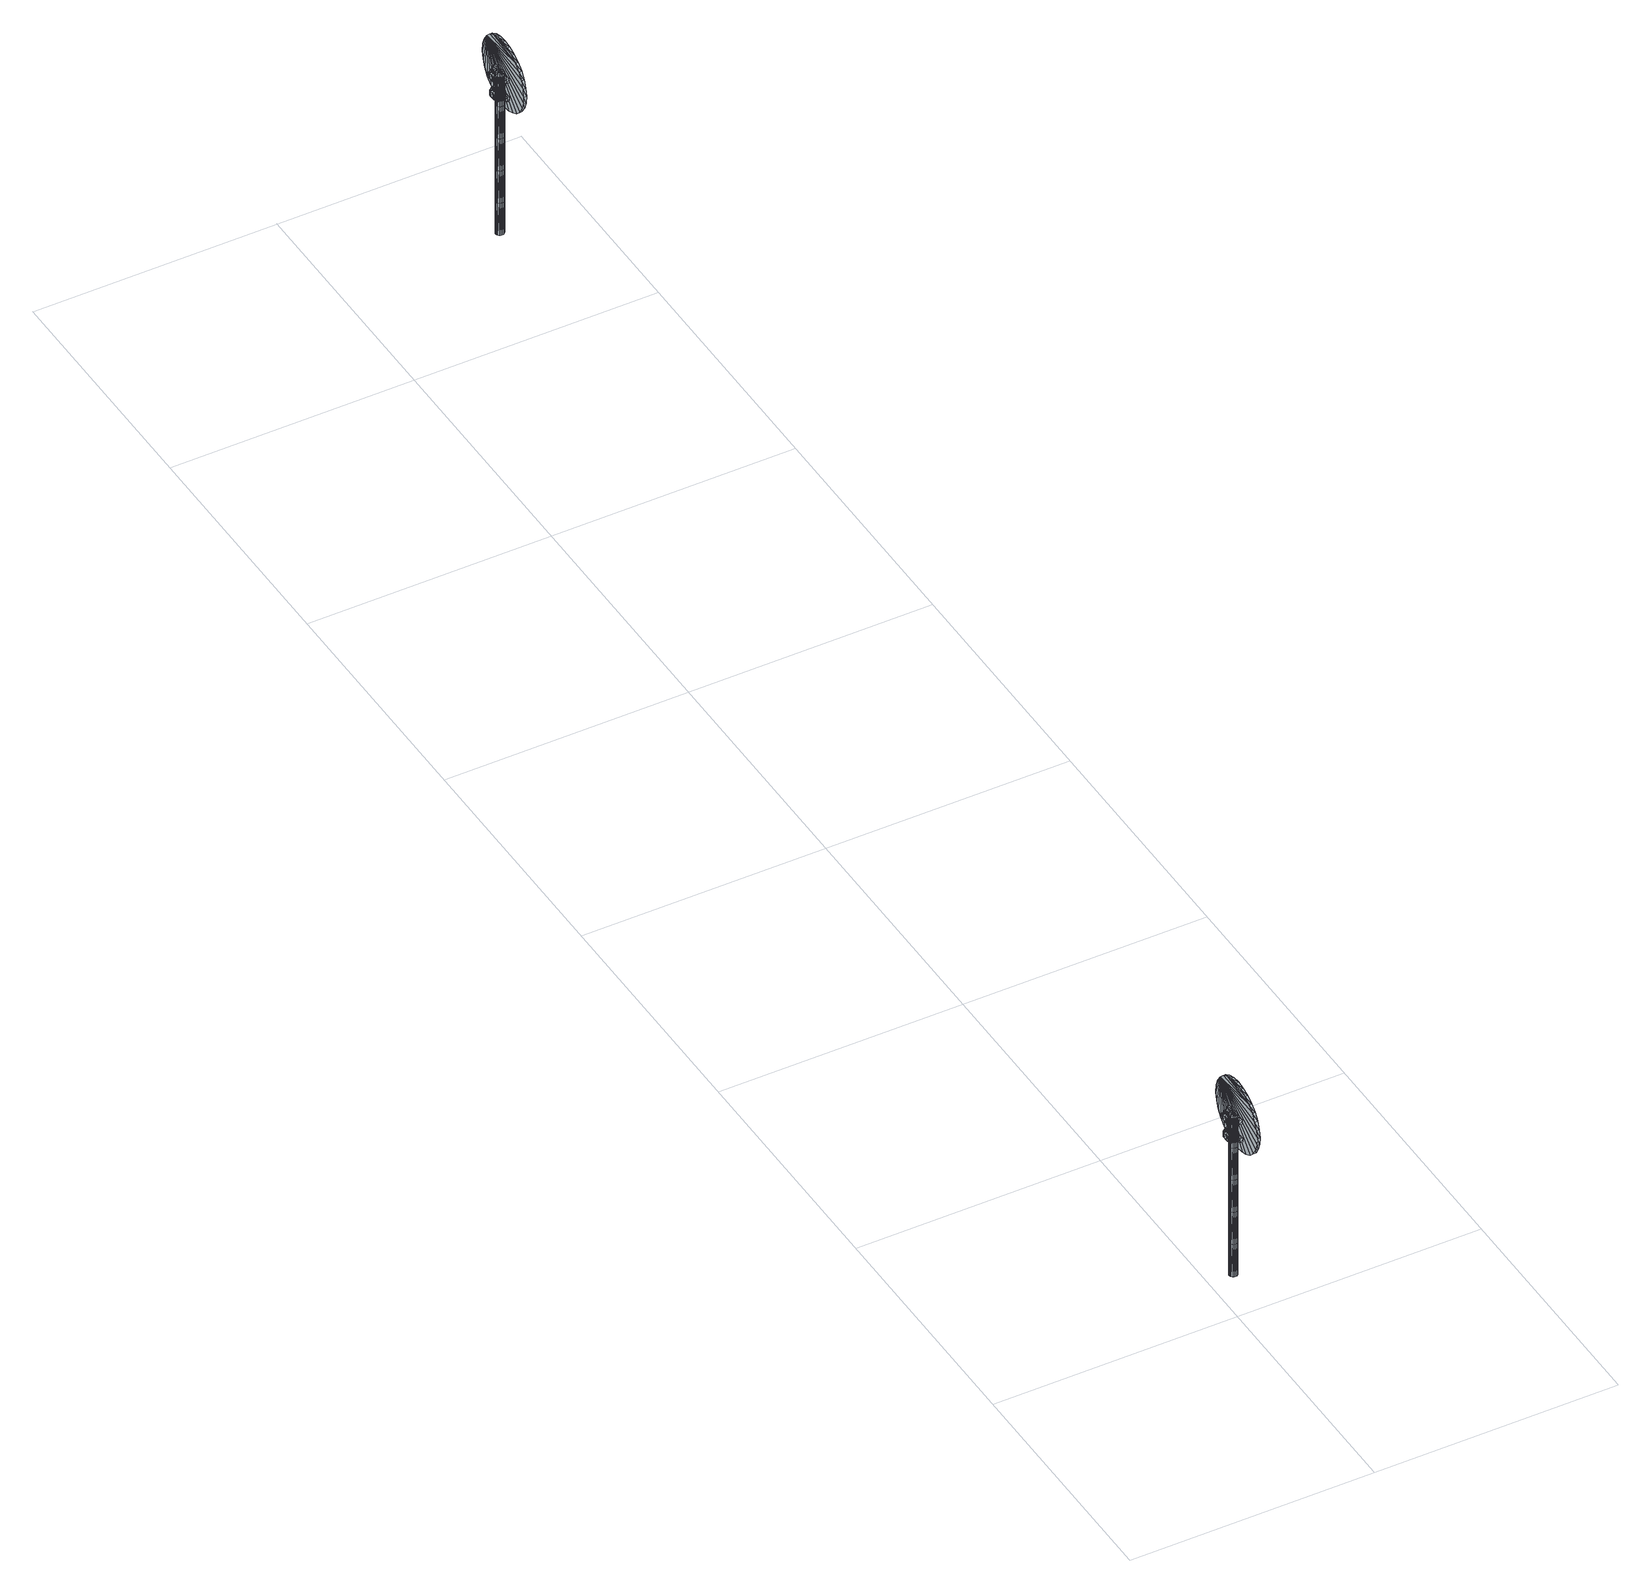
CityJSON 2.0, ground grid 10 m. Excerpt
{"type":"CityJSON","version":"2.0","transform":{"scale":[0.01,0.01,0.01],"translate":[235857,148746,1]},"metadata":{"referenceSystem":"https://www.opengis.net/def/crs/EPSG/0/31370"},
"CityObjects":{
"object1":{"type":"GenericCityObject","attributes":{"cluster":16,"mean_distance_to_centroid":0.207,"new_centroid_x":235857.6,"new_centroid_y":148747.55,"mean_distance_to_camera":10.08,"H1":0,"H2":0,"Z_final":107.89,"cluster2":-1,"proj_x":235852.73,"proj_y":148745.44,"id_line":62801,"bearing_l":156.6,"distance":5.31,"orientation":"left","G_obj":336.6},"geometry":[{"type":"MultiSurface","lod":"2","boundaries":[[[0,1,2]],[[2,1,3]],[[3,1,4]],[[4,1,5]],[[5,1,6]],[[1,7,6]],[[1,8,7]],[[1,9,8]],[[1,10,9]],[[1,11,10]],[[1,12,11]],[[1,13,12]],[[1,14,13]],[[15,14,1]],[[16,15,1]],[[17,16,1]],[[18,17,1]],[[0,18,1]],[[19,20,0]],[[19,0,2]],[[21,19,2]],[[21,2,3]],[[21,3,22]],[[22,3,4]],[[22,4,23]],[[23,4,5]],[[23,5,24]],[[24,5,6]],[[24,6,25]],[[25,6,7]],[[25,7,26]],[[26,7,8]],[[26,8,27]],[[8,9,27]],[[27,9,28]],[[9,10,28]],[[10,29,28]],[[10,11,29]],[[11,30,29]],[[11,12,30]],[[30,12,31]],[[31,12,13]],[[31,13,32]],[[32,13,14]],[[32,14,33]],[[33,14,15]],[[33,15,34]],[[34,15,16]],[[34,16,35]],[[35,16,17]],[[36,35,17]],[[18,36,17]],[[20,36,18]],[[20,18,0]],[[37,38,20]],[[37,20,19]],[[39,37,19]],[[21,39,19]],[[39,21,40]],[[40,21,22]],[[40,22,41]],[[41,22,23]],[[41,23,42]],[[42,23,24]],[[42,24,43]],[[43,24,25]],[[43,25,44]],[[44,25,26]],[[26,45,44]],[[26,27,45]],[[27,46,45]],[[27,28,46]],[[28,47,46]],[[28,29,47]],[[47,29,48]],[[29,30,48]],[[48,30,49]],[[49,30,31]],[[49,31,50]],[[50,31,32]],[[50,32,51]],[[51,32,33]],[[51,33,52]],[[52,33,34]],[[52,34,53]],[[53,34,35]],[[54,53,35]],[[54,35,36]],[[38,54,36]],[[38,36,20]],[[55,56,38]],[[55,38,37]],[[57,55,37]],[[57,37,39]],[[57,39,58]],[[58,39,40]],[[58,40,59]],[[59,40,41]],[[59,41,60]],[[60,41,42]],[[60,42,61]],[[61,42,43]],[[61,43,62]],[[62,43,44]],[[44,63,62]],[[44,45,63]],[[45,64,63]],[[45,46,64]],[[46,65,64]],[[46,47,65]],[[47,66,65]],[[47,48,66]],[[66,48,67]],[[67,48,49]],[[67,49,68]],[[68,49,50]],[[68,50,69]],[[69,50,51]],[[69,51,70]],[[70,51,52]],[[70,52,71]],[[71,52,53]],[[72,71,53]],[[72,53,54]],[[56,72,54]],[[56,54,38]],[[73,74,56]],[[73,56,55]],[[75,73,55]],[[75,55,57]],[[75,57,76]],[[76,57,58]],[[76,58,77]],[[77,58,59]],[[77,59,78]],[[78,59,60]],[[78,60,79]],[[79,60,61]],[[79,61,80]],[[80,61,62]],[[62,81,80]],[[62,63,81]],[[63,82,81]],[[63,64,82]],[[64,83,82]],[[64,65,83]],[[65,84,83]],[[65,66,84]],[[84,66,85]],[[85,66,67]],[[85,67,86]],[[86,67,68]],[[86,68,87]],[[87,68,69]],[[87,69,88]],[[88,69,70]],[[88,70,89]],[[89,70,71]],[[90,89,71]],[[90,71,72]],[[74,90,72]],[[74,72,56]],[[91,92,74]],[[91,74,73]],[[93,91,73]],[[93,73,75]],[[93,75,94]],[[94,75,76]],[[94,76,95]],[[95,76,77]],[[95,77,96]],[[96,77,78]],[[96,78,97]],[[97,78,79]],[[97,79,98]],[[98,79,80]],[[80,99,98]],[[80,81,99]],[[81,100,99]],[[81,82,100]],[[82,101,100]],[[82,83,101]],[[83,102,101]],[[83,84,102]],[[102,84,103]],[[103,84,85]],[[103,85,104]],[[104,85,86]],[[104,86,105]],[[105,86,87]],[[105,87,106]],[[106,87,88]],[[106,88,107]],[[107,88,89]],[[108,107,89]],[[108,89,90]],[[92,108,90]],[[92,90,74]],[[92,91,109]],[[91,93,109]],[[93,94,109]],[[94,95,109]],[[95,96,109]],[[109,96,97]],[[109,97,98]],[[109,98,99]],[[109,99,100]],[[109,100,101]],[[109,101,102]],[[109,102,103]],[[109,103,104]],[[105,109,104]],[[106,109,105]],[[107,109,106]],[[108,109,107]],[[92,109,108]],[[110,111,112]],[[113,112,114]],[[115,112,113]],[[116,112,115]],[[117,112,116]],[[118,112,117]],[[119,112,118]],[[120,112,119]],[[121,112,120]],[[122,112,121]],[[122,123,112]],[[123,110,112]],[[111,124,112]],[[124,125,112]],[[125,126,112]],[[126,127,112]],[[127,128,112]],[[128,129,112]],[[129,130,112]],[[130,131,112]],[[112,131,132]],[[131,133,132]],[[131,134,133]],[[133,134,135]],[[133,135,136]],[[135,137,136]],[[133,136,138]],[[136,139,138]],[[136,137,139]],[[137,140,139]],[[137,135,140]],[[135,141,140]],[[135,134,141]],[[134,142,141]],[[134,131,142]],[[131,143,142]],[[131,130,143]],[[143,130,144]],[[144,130,129]],[[144,129,145]],[[145,129,128]],[[145,128,146]],[[146,127,147]],[[147,127,126]],[[147,126,148]],[[148,126,125]],[[148,125,149]],[[149,125,124]],[[150,149,124]],[[150,124,111]],[[151,150,111]],[[151,111,110]],[[152,151,110]],[[152,110,123]],[[146,128,127]],[[153,123,122]],[[154,153,122]],[[154,122,121]],[[155,154,121]],[[155,121,120]],[[156,155,120]],[[156,120,119]],[[157,156,119]],[[157,119,118]],[[157,118,158]],[[158,118,117]],[[158,117,159]],[[153,152,123]],[[159,117,116]],[[159,116,160]],[[160,116,115]],[[160,115,161]],[[161,115,113]],[[161,113,162]],[[162,113,114]],[[162,114,163]],[[163,114,112]],[[163,112,164]],[[164,112,132]],[[132,165,164]],[[132,133,165]],[[133,138,165]],[[138,139,140]],[[161,162,163]],[[160,161,163]],[[159,160,163]],[[158,159,163]],[[157,158,163]],[[156,157,163]],[[155,156,163]],[[154,155,163]],[[153,154,163]],[[153,163,152]],[[152,163,151]],[[151,163,150]],[[150,163,149]],[[149,163,148]],[[148,163,147]],[[147,163,146]],[[146,163,145]],[[145,163,144]],[[144,163,143]],[[143,163,142]],[[163,164,142]],[[142,164,165]],[[142,165,141]],[[165,140,141]],[[165,138,140]],[[166,167,168]],[[168,167,169]],[[170,168,169]],[[170,169,171]],[[170,171,172]],[[172,171,173]],[[172,173,174]],[[174,173,175]],[[174,175,176]],[[176,175,177]],[[176,177,178]],[[178,177,179]],[[178,179,180]],[[180,179,181]],[[180,181,182]],[[182,181,183]],[[182,183,184]],[[184,183,185]],[[184,185,186]],[[186,185,187]],[[186,187,188]],[[188,187,189]],[[188,189,190]],[[190,189,191]],[[192,190,191]],[[192,191,193]],[[194,192,193]],[[194,193,195]],[[196,194,195]],[[196,195,197]],[[198,196,197]],[[198,197,199]],[[200,198,199]],[[200,199,201]],[[202,200,201]],[[202,201,203]],[[204,202,203]],[[204,203,205]],[[206,204,205]],[[206,205,207]],[[208,206,207]],[[208,207,209]],[[210,208,209]],[[210,209,211]],[[212,210,211]],[[212,211,213]],[[214,212,213]],[[214,213,215]],[[216,214,215]],[[216,215,217]],[[216,217,218]],[[218,217,219]],[[218,219,220]],[[220,219,221]],[[220,221,222]],[[222,221,223]],[[222,223,224]],[[224,223,225]],[[224,225,226]],[[226,225,227]],[[226,227,228]],[[228,227,229]],[[228,229,230]],[[230,229,231]],[[230,231,232]],[[232,231,233]],[[232,233,234]],[[234,233,235]],[[234,235,236]],[[236,235,237]],[[238,236,237]],[[238,237,239]],[[238,239,240]],[[240,239,241]],[[241,242,240]],[[241,243,242]],[[242,243,244]],[[244,243,245]],[[244,245,246]],[[246,245,247]],[[246,247,248]],[[248,247,249]],[[248,249,250]],[[250,249,251]],[[250,251,252]],[[252,251,253]],[[252,253,254]],[[254,253,255]],[[254,255,256]],[[256,255,257]],[[256,257,258]],[[258,257,259]],[[258,259,260]],[[260,259,261]],[[260,261,262]],[[262,261,263]],[[262,263,264]],[[264,263,265]],[[264,265,266]],[[266,265,267]],[[266,267,268]],[[268,267,269]],[[269,270,268]],[[269,271,270]],[[271,272,270]],[[271,273,272]],[[273,274,272]],[[273,275,274]],[[275,276,274]],[[275,277,276]],[[277,278,276]],[[277,279,278]],[[279,280,278]],[[279,281,280]],[[281,282,280]],[[281,283,282]],[[283,284,282]],[[283,285,284]],[[285,286,284]],[[285,287,286]],[[287,288,286]],[[287,289,288]],[[288,289,290]],[[290,289,291]],[[290,291,292]],[[292,291,293]],[[292,293,294]],[[294,293,295]],[[294,295,296]],[[296,295,297]],[[296,297,298]],[[298,297,299]],[[298,299,300]],[[300,299,301]],[[300,301,302]],[[302,301,303]],[[302,303,304]],[[304,303,305]],[[304,305,306]],[[306,305,307]],[[306,307,308]],[[308,307,309]],[[308,309,310]],[[310,309,311]],[[311,166,310]],[[311,167,166]],[[169,167,311]],[[169,311,171]],[[171,311,309]],[[173,171,309]],[[173,309,307]],[[175,173,307]],[[175,307,305]],[[177,175,305]],[[177,305,303]],[[179,177,303]],[[179,303,301]],[[181,179,301]],[[181,301,299]],[[183,181,299]],[[183,299,297]],[[183,297,295]],[[185,183,295]],[[185,295,293]],[[187,185,293]],[[187,293,291]],[[189,187,291]],[[189,291,289]],[[189,289,287]],[[191,189,287]],[[191,287,285]],[[193,191,285]],[[195,193,285]],[[195,285,283]],[[197,195,283]],[[199,197,283]],[[201,199,283]],[[201,283,281]],[[203,201,281]],[[205,203,281]],[[205,281,279]],[[205,279,207]],[[207,279,209]],[[209,279,277]],[[209,277,211]],[[211,277,275]],[[211,275,213]],[[213,275,273]],[[213,273,215]],[[215,273,271]],[[215,271,217]],[[217,271,219]],[[219,271,269]],[[219,269,221]],[[221,269,267]],[[221,267,223]],[[223,267,265]],[[223,265,225]],[[225,265,263]],[[225,263,261]],[[225,261,227]],[[227,261,259]],[[227,259,229]],[[229,259,257]],[[229,257,255]],[[229,255,231]],[[231,255,253]],[[231,253,233]],[[233,253,251]],[[233,251,235]],[[251,249,235]],[[235,249,247]],[[235,247,237]],[[247,245,237]],[[237,245,243]],[[237,243,239]],[[239,243,241]],[[238,240,242]],[[168,310,166]],[[170,310,168]],[[170,308,310]],[[172,308,170]],[[172,306,308]],[[174,306,172]],[[174,304,306]],[[176,304,174]],[[176,302,304]],[[178,302,176]],[[178,300,302]],[[180,300,178]],[[180,298,300]],[[182,298,180]],[[182,296,298]],[[182,294,296]],[[184,294,182]],[[184,292,294]],[[186,292,184]],[[186,290,292]],[[188,290,186]],[[188,288,290]],[[188,286,288]],[[190,286,188]],[[190,284,286]],[[192,284,190]],[[194,284,192]],[[194,282,284]],[[196,282,194]],[[198,282,196]],[[200,282,198]],[[200,280,282]],[[202,280,200]],[[204,280,202]],[[204,278,280]],[[204,206,278]],[[206,208,278]],[[208,276,278]],[[208,210,276]],[[210,274,276]],[[210,212,274]],[[212,272,274]],[[212,214,272]],[[214,270,272]],[[214,216,270]],[[216,218,270]],[[218,268,270]],[[218,220,268]],[[220,266,268]],[[220,222,266]],[[222,264,266]],[[222,224,264]],[[224,262,264]],[[224,260,262]],[[224,226,260]],[[226,258,260]],[[226,228,258]],[[228,256,258]],[[228,254,256]],[[228,230,254]],[[230,252,254]],[[230,232,252]],[[232,250,252]],[[232,234,250]],[[250,234,248]],[[234,246,248]],[[234,236,246]],[[246,236,244]],[[236,242,244]],[[236,238,242]],[[312,313,314]],[[314,313,315]],[[316,314,315]],[[316,315,317]],[[316,317,318]],[[318,317,319]],[[318,319,320]],[[320,319,321]],[[320,321,322]],[[322,321,323]],[[322,323,324]],[[324,323,325]],[[324,325,326]],[[326,325,327]],[[326,327,328]],[[328,327,329]],[[328,329,330]],[[330,329,331]],[[330,331,332]],[[332,331,333]],[[332,333,334]],[[334,333,335]],[[334,335,336]],[[336,335,337]],[[338,336,337]],[[338,337,339]],[[340,338,339]],[[340,339,341]],[[342,340,341]],[[342,341,343]],[[344,342,343]],[[344,343,345]],[[346,344,345]],[[346,345,347]],[[348,346,347]],[[348,347,349]],[[350,348,349]],[[350,349,351]],[[352,350,351]],[[352,351,353]],[[354,352,353]],[[354,353,355]],[[356,354,355]],[[356,355,357]],[[358,356,357]],[[358,357,359]],[[360,358,359]],[[360,359,361]],[[362,360,361]],[[362,361,363]],[[362,363,364]],[[364,363,365]],[[364,365,366]],[[366,365,367]],[[366,367,368]],[[368,367,369]],[[368,369,370]],[[370,369,371]],[[370,371,372]],[[372,371,373]],[[372,373,374]],[[374,373,375]],[[374,375,376]],[[376,375,377]],[[376,377,378]],[[378,377,379]],[[378,379,380]],[[380,379,381]],[[380,381,382]],[[382,381,383]],[[384,382,383]],[[384,383,385]],[[384,385,386]],[[386,385,387]],[[387,388,386]],[[387,389,388]],[[388,389,390]],[[390,389,391]],[[390,391,392]],[[392,391,393]],[[392,393,394]],[[394,393,395]],[[394,395,396]],[[396,395,397]],[[396,397,398]],[[398,397,399]],[[398,399,400]],[[400,399,401]],[[400,401,402]],[[402,401,403]],[[402,403,404]],[[404,403,405]],[[404,405,406]],[[406,405,407]],[[406,407,408]],[[408,407,409]],[[408,409,410]],[[410,409,411]],[[410,411,412]],[[412,411,413]],[[412,413,414]],[[414,413,415]],[[415,416,414]],[[415,417,416]],[[417,418,416]],[[417,419,418]],[[419,420,418]],[[419,421,420]],[[421,422,420]],[[421,423,422]],[[423,424,422]],[[423,425,424]],[[425,426,424]],[[425,427,426]],[[427,428,426]],[[427,429,428]],[[429,430,428]],[[429,431,430]],[[431,432,430]],[[431,433,432]],[[433,434,432]],[[433,435,434]],[[434,435,436]],[[436,435,437]],[[436,437,438]],[[438,437,439]],[[438,439,440]],[[440,439,441]],[[440,441,442]],[[442,441,443]],[[442,443,444]],[[444,443,445]],[[444,445,446]],[[446,445,447]],[[446,447,448]],[[448,447,449]],[[448,449,450]],[[450,449,451]],[[450,451,452]],[[452,451,453]],[[452,453,454]],[[454,453,455]],[[454,455,456]],[[456,455,457]],[[457,312,456]],[[457,313,312]],[[315,313,457]],[[315,457,317]],[[317,457,455]],[[319,317,455]],[[319,455,453]],[[321,319,453]],[[321,453,451]],[[323,321,451]],[[323,451,449]],[[325,323,449]],[[325,449,447]],[[327,325,447]],[[327,447,445]],[[329,327,445]],[[329,445,443]],[[329,443,441]],[[331,329,441]],[[331,441,439]],[[333,331,439]],[[333,439,437]],[[335,333,437]],[[335,437,435]],[[335,435,433]],[[337,335,433]],[[337,433,431]],[[339,337,431]],[[341,339,431]],[[341,431,429]],[[343,341,429]],[[345,343,429]],[[347,345,429]],[[347,429,427]],[[349,347,427]],[[351,349,427]],[[351,427,425]],[[351,425,353]],[[353,425,355]],[[355,425,423]],[[355,423,357]],[[357,423,421]],[[357,421,359]],[[359,421,419]],[[359,419,361]],[[361,419,417]],[[361,417,363]],[[363,417,365]],[[365,417,415]],[[365,415,367]],[[367,415,413]],[[367,413,369]],[[369,413,411]],[[369,411,371]],[[371,411,409]],[[371,409,407]],[[371,407,373]],[[373,407,405]],[[373,405,375]],[[375,405,403]],[[375,403,401]],[[375,401,377]],[[377,401,399]],[[377,399,379]],[[379,399,397]],[[379,397,381]],[[397,395,381]],[[381,395,393]],[[381,393,383]],[[393,391,383]],[[383,391,389]],[[383,389,385]],[[385,389,387]],[[384,386,388]],[[314,456,312]],[[316,456,314]],[[316,454,456]],[[318,454,316]],[[318,452,454]],[[320,452,318]],[[320,450,452]],[[322,450,320]],[[322,448,450]],[[324,448,322]],[[324,446,448]],[[326,446,324]],[[326,444,446]],[[328,444,326]],[[328,442,444]],[[328,440,442]],[[330,440,328]],[[330,438,440]],[[332,438,330]],[[332,436,438]],[[334,436,332]],[[334,434,436]],[[334,432,434]],[[336,432,334]],[[336,430,432]],[[338,430,336]],[[340,430,338]],[[340,428,430]],[[342,428,340]],[[344,428,342]],[[346,428,344]],[[346,426,428]],[[348,426,346]],[[350,426,348]],[[350,424,426]],[[350,352,424]],[[352,354,424]],[[354,422,424]],[[354,356,422]],[[356,420,422]],[[356,358,420]],[[358,418,420]],[[358,360,418]],[[360,416,418]],[[360,362,416]],[[362,364,416]],[[364,414,416]],[[364,366,414]],[[366,412,414]],[[366,368,412]],[[368,410,412]],[[368,370,410]],[[370,408,410]],[[370,406,408]],[[370,372,406]],[[372,404,406]],[[372,374,404]],[[374,402,404]],[[374,400,402]],[[374,376,400]],[[376,398,400]],[[376,378,398]],[[378,396,398]],[[378,380,396]],[[396,380,394]],[[380,392,394]],[[380,382,392]],[[392,382,390]],[[382,388,390]],[[382,384,388]]]}]},
"object2":{"type":"GenericCityObject","attributes":{"cluster":15,"mean_distance_to_centroid":0.131,"new_centroid_x":235863.26,"new_centroid_y":148811.09,"mean_distance_to_camera":5.07,"H1":0,"H2":0,"Z_final":106.81,"cluster2":-1,"proj_x":235867.76,"proj_y":148812.58,"id_line":62816,"bearing_l":341.64,"distance":4.73,"orientation":"left","G_obj":161.64},"geometry":[{"type":"MultiSurface","lod":"2","boundaries":[[[458,459,460]],[[460,459,461]],[[461,459,462]],[[462,459,463]],[[463,459,464]],[[459,465,464]],[[459,466,465]],[[459,467,466]],[[459,468,467]],[[459,469,468]],[[459,470,469]],[[459,471,470]],[[459,472,471]],[[473,472,459]],[[474,473,459]],[[475,474,459]],[[476,475,459]],[[458,476,459]],[[477,478,458]],[[477,458,460]],[[479,477,460]],[[479,460,461]],[[479,461,480]],[[480,461,462]],[[480,462,481]],[[481,462,463]],[[481,463,482]],[[482,463,464]],[[482,464,483]],[[483,464,465]],[[483,465,484]],[[484,465,466]],[[484,466,485]],[[466,467,485]],[[485,467,486]],[[467,468,486]],[[468,487,486]],[[468,469,487]],[[469,488,487]],[[469,470,488]],[[488,470,489]],[[489,470,471]],[[489,471,490]],[[490,471,472]],[[490,472,491]],[[491,472,473]],[[491,473,492]],[[492,473,474]],[[492,474,493]],[[493,474,475]],[[494,493,475]],[[476,494,475]],[[478,494,476]],[[478,476,458]],[[495,496,478]],[[495,478,477]],[[497,495,477]],[[479,497,477]],[[497,479,498]],[[498,479,480]],[[498,480,499]],[[499,480,481]],[[499,481,500]],[[500,481,482]],[[500,482,501]],[[501,482,483]],[[501,483,502]],[[502,483,484]],[[484,503,502]],[[484,485,503]],[[485,504,503]],[[485,486,504]],[[486,505,504]],[[486,487,505]],[[505,487,506]],[[487,488,506]],[[506,488,507]],[[507,488,489]],[[507,489,508]],[[508,489,490]],[[508,490,509]],[[509,490,491]],[[509,491,510]],[[510,491,492]],[[510,492,511]],[[511,492,493]],[[512,511,493]],[[512,493,494]],[[496,512,494]],[[496,494,478]],[[513,514,496]],[[513,496,495]],[[515,513,495]],[[515,495,497]],[[515,497,516]],[[516,497,498]],[[516,498,517]],[[517,498,499]],[[517,499,518]],[[518,499,500]],[[518,500,519]],[[519,500,501]],[[519,501,520]],[[520,501,502]],[[502,521,520]],[[502,503,521]],[[503,522,521]],[[503,504,522]],[[504,523,522]],[[504,505,523]],[[505,524,523]],[[505,506,524]],[[524,506,525]],[[525,506,507]],[[525,507,526]],[[526,507,508]],[[526,508,527]],[[527,508,509]],[[527,509,528]],[[528,509,510]],[[528,510,529]],[[529,510,511]],[[530,529,511]],[[530,511,512]],[[514,530,512]],[[514,512,496]],[[531,532,514]],[[531,514,513]],[[533,531,513]],[[533,513,515]],[[533,515,534]],[[534,515,516]],[[534,516,535]],[[535,516,517]],[[535,517,536]],[[536,517,518]],[[536,518,537]],[[537,518,519]],[[537,519,538]],[[538,519,520]],[[520,539,538]],[[520,521,539]],[[521,540,539]],[[521,522,540]],[[522,541,540]],[[522,523,541]],[[523,542,541]],[[523,524,542]],[[542,524,543]],[[543,524,525]],[[543,525,544]],[[544,525,526]],[[544,526,545]],[[545,526,527]],[[545,527,546]],[[546,527,528]],[[546,528,547]],[[547,528,529]],[[548,547,529]],[[548,529,530]],[[532,548,530]],[[532,530,514]],[[549,550,532]],[[549,532,531]],[[551,549,531]],[[551,531,533]],[[551,533,552]],[[552,533,534]],[[552,534,553]],[[553,534,535]],[[553,535,554]],[[554,535,536]],[[554,536,555]],[[555,536,537]],[[555,537,556]],[[556,537,538]],[[538,557,556]],[[538,539,557]],[[539,558,557]],[[539,540,558]],[[540,559,558]],[[540,541,559]],[[541,560,559]],[[541,542,560]],[[560,542,561]],[[561,542,543]],[[561,543,562]],[[562,543,544]],[[562,544,563]],[[563,544,545]],[[563,545,564]],[[564,545,546]],[[564,546,565]],[[565,546,547]],[[566,565,547]],[[566,547,548]],[[550,566,548]],[[550,548,532]],[[550,549,567]],[[549,551,567]],[[551,552,567]],[[552,553,567]],[[553,554,567]],[[567,554,555]],[[567,555,556]],[[567,556,557]],[[567,557,558]],[[567,558,559]],[[567,559,560]],[[567,560,561]],[[567,561,562]],[[563,567,562]],[[564,567,563]],[[565,567,564]],[[566,567,565]],[[550,567,566]],[[568,569,570]],[[571,570,572]],[[573,570,571]],[[574,570,573]],[[575,570,574]],[[576,570,575]],[[577,570,576]],[[578,570,577]],[[579,570,578]],[[580,570,579]],[[580,581,570]],[[581,568,570]],[[569,582,570]],[[582,583,570]],[[583,584,570]],[[584,585,570]],[[585,586,570]],[[586,587,570]],[[587,588,570]],[[588,589,570]],[[570,589,590]],[[589,591,590]],[[589,592,591]],[[591,592,593]],[[591,593,594]],[[593,595,594]],[[591,594,596]],[[594,597,596]],[[594,595,597]],[[595,598,597]],[[595,593,598]],[[593,599,598]],[[593,592,599]],[[592,600,599]],[[592,589,600]],[[589,601,600]],[[589,588,601]],[[601,588,602]],[[602,588,587]],[[602,587,603]],[[603,587,586]],[[603,586,604]],[[604,585,605]],[[605,585,584]],[[605,584,606]],[[606,584,583]],[[606,583,607]],[[607,583,582]],[[608,607,582]],[[608,582,569]],[[609,608,569]],[[609,569,568]],[[610,609,568]],[[610,568,581]],[[604,586,585]],[[611,581,580]],[[612,611,580]],[[612,580,579]],[[613,612,579]],[[613,579,578]],[[614,613,578]],[[614,578,577]],[[615,614,577]],[[615,577,576]],[[615,576,616]],[[616,576,575]],[[616,575,617]],[[611,610,581]],[[617,575,574]],[[617,574,618]],[[618,574,573]],[[618,573,619]],[[619,573,571]],[[619,571,620]],[[620,571,572]],[[620,572,621]],[[621,572,570]],[[621,570,622]],[[622,570,590]],[[590,623,622]],[[590,591,623]],[[591,596,623]],[[596,597,598]],[[619,620,621]],[[618,619,621]],[[617,618,621]],[[616,617,621]],[[615,616,621]],[[614,615,621]],[[613,614,621]],[[612,613,621]],[[611,612,621]],[[611,621,610]],[[610,621,609]],[[609,621,608]],[[608,621,607]],[[607,621,606]],[[606,621,605]],[[605,621,604]],[[604,621,603]],[[603,621,602]],[[602,621,601]],[[601,621,600]],[[621,622,600]],[[600,622,623]],[[600,623,599]],[[623,598,599]],[[623,596,598]],[[624,625,626]],[[626,625,627]],[[628,626,627]],[[628,627,629]],[[628,629,630]],[[630,629,631]],[[630,631,632]],[[632,631,633]],[[632,633,634]],[[634,633,635]],[[634,635,636]],[[636,635,637]],[[636,637,638]],[[638,637,639]],[[638,639,640]],[[640,639,641]],[[640,641,642]],[[642,641,643]],[[642,643,644]],[[644,643,645]],[[644,645,646]],[[646,645,647]],[[646,647,648]],[[648,647,649]],[[650,648,649]],[[650,649,651]],[[652,650,651]],[[652,651,653]],[[654,652,653]],[[654,653,655]],[[656,654,655]],[[656,655,657]],[[658,656,657]],[[658,657,659]],[[660,658,659]],[[660,659,661]],[[662,660,661]],[[662,661,663]],[[664,662,663]],[[664,663,665]],[[666,664,665]],[[666,665,667]],[[668,666,667]],[[668,667,669]],[[670,668,669]],[[670,669,671]],[[672,670,671]],[[672,671,673]],[[674,672,673]],[[674,673,675]],[[674,675,676]],[[676,675,677]],[[676,677,678]],[[678,677,679]],[[678,679,680]],[[680,679,681]],[[680,681,682]],[[682,681,683]],[[682,683,684]],[[684,683,685]],[[684,685,686]],[[686,685,687]],[[686,687,688]],[[688,687,689]],[[688,689,690]],[[690,689,691]],[[690,691,692]],[[692,691,693]],[[692,693,694]],[[694,693,695]],[[696,694,695]],[[696,695,697]],[[696,697,698]],[[698,697,699]],[[699,700,698]],[[699,701,700]],[[700,701,702]],[[702,701,703]],[[702,703,704]],[[704,703,705]],[[704,705,706]],[[706,705,707]],[[706,707,708]],[[708,707,709]],[[708,709,710]],[[710,709,711]],[[710,711,712]],[[712,711,713]],[[712,713,714]],[[714,713,715]],[[714,715,716]],[[716,715,717]],[[716,717,718]],[[718,717,719]],[[718,719,720]],[[720,719,721]],[[720,721,722]],[[722,721,723]],[[722,723,724]],[[724,723,725]],[[725,726,724]],[[725,727,726]],[[727,728,726]],[[727,729,728]],[[729,730,728]],[[729,731,730]],[[731,732,730]],[[731,733,732]],[[733,734,732]],[[733,735,734]],[[735,736,734]],[[735,737,736]],[[737,738,736]],[[737,739,738]],[[739,740,738]],[[739,741,740]],[[741,742,740]],[[741,743,742]],[[743,744,742]],[[743,745,744]],[[744,745,746]],[[746,745,747]],[[746,747,748]],[[748,747,749]],[[748,749,750]],[[750,749,751]],[[750,751,752]],[[752,751,753]],[[752,753,754]],[[754,753,755]],[[754,755,756]],[[756,755,757]],[[756,757,758]],[[758,757,759]],[[758,759,760]],[[760,759,761]],[[760,761,762]],[[762,761,763]],[[762,763,764]],[[764,763,765]],[[764,765,766]],[[766,765,767]],[[767,624,766]],[[767,625,624]],[[627,625,767]],[[627,767,629]],[[629,767,765]],[[631,629,765]],[[631,765,763]],[[633,631,763]],[[633,763,761]],[[635,633,761]],[[635,761,759]],[[637,635,759]],[[637,759,757]],[[639,637,757]],[[639,757,755]],[[641,639,755]],[[641,755,753]],[[641,753,751]],[[643,641,751]],[[643,751,749]],[[645,643,749]],[[645,749,747]],[[647,645,747]],[[647,747,745]],[[647,745,743]],[[649,647,743]],[[649,743,741]],[[651,649,741]],[[653,651,741]],[[653,741,739]],[[655,653,739]],[[657,655,739]],[[659,657,739]],[[659,739,737]],[[661,659,737]],[[663,661,737]],[[663,737,735]],[[663,735,665]],[[665,735,667]],[[667,735,733]],[[667,733,669]],[[669,733,731]],[[669,731,671]],[[671,731,729]],[[671,729,673]],[[673,729,727]],[[673,727,675]],[[675,727,677]],[[677,727,725]],[[677,725,679]],[[679,725,723]],[[679,723,681]],[[681,723,721]],[[681,721,683]],[[683,721,719]],[[683,719,685]],[[685,719,717]],[[685,717,687]],[[687,717,715]],[[687,715,713]],[[687,713,689]],[[689,713,711]],[[689,711,691]],[[691,711,709]],[[691,709,693]],[[709,707,693]],[[693,707,705]],[[693,705,695]],[[705,703,695]],[[695,703,701]],[[695,701,697]],[[697,701,699]],[[696,698,700]],[[626,766,624]],[[628,766,626]],[[628,764,766]],[[630,764,628]],[[630,762,764]],[[632,762,630]],[[632,760,762]],[[634,760,632]],[[634,758,760]],[[636,758,634]],[[636,756,758]],[[638,756,636]],[[638,754,756]],[[640,754,638]],[[640,752,754]],[[640,750,752]],[[642,750,640]],[[642,748,750]],[[644,748,642]],[[644,746,748]],[[646,746,644]],[[646,744,746]],[[646,742,744]],[[648,742,646]],[[648,740,742]],[[650,740,648]],[[652,740,650]],[[652,738,740]],[[654,738,652]],[[656,738,654]],[[658,738,656]],[[658,736,738]],[[660,736,658]],[[662,736,660]],[[662,734,736]],[[662,664,734]],[[664,666,734]],[[666,732,734]],[[666,668,732]],[[668,730,732]],[[668,670,730]],[[670,728,730]],[[670,672,728]],[[672,726,728]],[[672,674,726]],[[674,676,726]],[[676,724,726]],[[676,678,724]],[[678,722,724]],[[678,680,722]],[[680,720,722]],[[680,682,720]],[[682,718,720]],[[682,684,718]],[[684,716,718]],[[684,686,716]],[[686,714,716]],[[686,712,714]],[[686,688,712]],[[688,710,712]],[[688,690,710]],[[690,708,710]],[[690,692,708]],[[708,692,706]],[[692,704,706]],[[692,694,704]],[[704,694,702]],[[694,700,702]],[[694,696,700]],[[768,769,770]],[[770,769,771]],[[772,770,771]],[[772,771,773]],[[772,773,774]],[[774,773,775]],[[774,775,776]],[[776,775,777]],[[776,777,778]],[[778,777,779]],[[778,779,780]],[[780,779,781]],[[780,781,782]],[[782,781,783]],[[782,783,784]],[[784,783,785]],[[784,785,786]],[[786,785,787]],[[786,787,788]],[[788,787,789]],[[788,789,790]],[[790,789,791]],[[790,791,792]],[[792,791,793]],[[794,792,793]],[[794,793,795]],[[796,794,795]],[[796,795,797]],[[798,796,797]],[[798,797,799]],[[800,798,799]],[[800,799,801]],[[802,800,801]],[[802,801,803]],[[804,802,803]],[[804,803,805]],[[806,804,805]],[[806,805,807]],[[808,806,807]],[[808,807,809]],[[810,808,809]],[[810,809,811]],[[812,810,811]],[[812,811,813]],[[814,812,813]],[[814,813,815]],[[816,814,815]],[[816,815,817]],[[818,816,817]],[[818,817,819]],[[818,819,820]],[[820,819,821]],[[820,821,822]],[[822,821,823]],[[822,823,824]],[[824,823,825]],[[824,825,826]],[[826,825,827]],[[826,827,828]],[[828,827,829]],[[828,829,830]],[[830,829,831]],[[830,831,832]],[[832,831,833]],[[832,833,834]],[[834,833,835]],[[834,835,836]],[[836,835,837]],[[836,837,838]],[[838,837,839]],[[840,838,839]],[[840,839,841]],[[840,841,842]],[[842,841,843]],[[843,844,842]],[[843,845,844]],[[844,845,846]],[[846,845,847]],[[846,847,848]],[[848,847,849]],[[848,849,850]],[[850,849,851]],[[850,851,852]],[[852,851,853]],[[852,853,854]],[[854,853,855]],[[854,855,856]],[[856,855,857]],[[856,857,858]],[[858,857,859]],[[858,859,860]],[[860,859,861]],[[860,861,862]],[[862,861,863]],[[862,863,864]],[[864,863,865]],[[864,865,866]],[[866,865,867]],[[866,867,868]],[[868,867,869]],[[869,870,868]],[[869,871,870]],[[871,872,870]],[[871,873,872]],[[873,874,872]],[[873,875,874]],[[875,876,874]],[[875,877,876]],[[877,878,876]],[[877,879,878]],[[879,880,878]],[[879,881,880]],[[881,882,880]],[[881,883,882]],[[883,884,882]],[[883,885,884]],[[885,886,884]],[[885,887,886]],[[887,888,886]],[[887,889,888]],[[888,889,890]],[[890,889,891]],[[890,891,892]],[[892,891,893]],[[892,893,894]],[[894,893,895]],[[894,895,896]],[[896,895,897]],[[896,897,898]],[[898,897,899]],[[898,899,900]],[[900,899,901]],[[900,901,902]],[[902,901,903]],[[902,903,904]],[[904,903,905]],[[904,905,906]],[[906,905,907]],[[906,907,908]],[[908,907,909]],[[908,909,910]],[[910,909,911]],[[911,768,910]],[[911,769,768]],[[771,769,911]],[[771,911,773]],[[773,911,909]],[[775,773,909]],[[775,909,907]],[[777,775,907]],[[777,907,905]],[[779,777,905]],[[779,905,903]],[[781,779,903]],[[781,903,901]],[[783,781,901]],[[783,901,899]],[[785,783,899]],[[785,899,897]],[[785,897,895]],[[787,785,895]],[[787,895,893]],[[789,787,893]],[[789,893,891]],[[791,789,891]],[[791,891,889]],[[791,889,887]],[[793,791,887]],[[793,887,885]],[[795,793,885]],[[797,795,885]],[[797,885,883]],[[799,797,883]],[[801,799,883]],[[803,801,883]],[[803,883,881]],[[805,803,881]],[[807,805,881]],[[807,881,879]],[[807,879,809]],[[809,879,811]],[[811,879,877]],[[811,877,813]],[[813,877,875]],[[813,875,815]],[[815,875,873]],[[815,873,817]],[[817,873,871]],[[817,871,819]],[[819,871,821]],[[821,871,869]],[[821,869,823]],[[823,869,867]],[[823,867,825]],[[825,867,865]],[[825,865,827]],[[827,865,863]],[[827,863,829]],[[829,863,861]],[[829,861,831]],[[831,861,859]],[[831,859,857]],[[831,857,833]],[[833,857,855]],[[833,855,835]],[[835,855,853]],[[835,853,837]],[[853,851,837]],[[837,851,849]],[[837,849,839]],[[849,847,839]],[[839,847,845]],[[839,845,841]],[[841,845,843]],[[840,842,844]],[[770,910,768]],[[772,910,770]],[[772,908,910]],[[774,908,772]],[[774,906,908]],[[776,906,774]],[[776,904,906]],[[778,904,776]],[[778,902,904]],[[780,902,778]],[[780,900,902]],[[782,900,780]],[[782,898,900]],[[784,898,782]],[[784,896,898]],[[784,894,896]],[[786,894,784]],[[786,892,894]],[[788,892,786]],[[788,890,892]],[[790,890,788]],[[790,888,890]],[[790,886,888]],[[792,886,790]],[[792,884,886]],[[794,884,792]],[[796,884,794]],[[796,882,884]],[[798,882,796]],[[800,882,798]],[[802,882,800]],[[802,880,882]],[[804,880,802]],[[806,880,804]],[[806,878,880]],[[806,808,878]],[[808,810,878]],[[810,876,878]],[[810,812,876]],[[812,874,876]],[[812,814,874]],[[814,872,874]],[[814,816,872]],[[816,870,872]],[[816,818,870]],[[818,820,870]],[[820,868,870]],[[820,822,868]],[[822,866,868]],[[822,824,866]],[[824,864,866]],[[824,826,864]],[[826,862,864]],[[826,828,862]],[[828,860,862]],[[828,830,860]],[[830,858,860]],[[830,856,858]],[[830,832,856]],[[832,854,856]],[[832,834,854]],[[834,852,854]],[[834,836,852]],[[852,836,850]],[[836,848,850]],[[836,838,848]],[[848,838,846]],[[838,844,846]],[[838,840,844]]]}]}
},
"vertices":[
[106,232,1],[106,215,1],[100,231,1],[95,228,1],[91,223,1],[89,218,1],[89,212,1],[91,207,1],[95,202,1],[100,199,1],[106,198,1],[112,199,1],[117,202,1],[120,207,1],[122,212,1],[122,218,1],[120,223,1],[117,228,1],[112,231,1],[100,231,150],[106,232,150],[95,228,150],[91,223,150],[89,218,150],[89,212,150],[91,207,150],[95,202,150],[100,199,150],[106,198,150],[112,199,150],[117,202,150],[120,207,150],[122,212,150],[122,218,150],[120,223,150],[117,228,150],[112,231,150],[100,231,299],[106,232,299],[95,228,299],[91,223,299],[89,218,299],[89,212,299],[91,207,299],[95,202,299],[100,199,299],[106,198,299],[112,199,299],[117,202,299],[120,207,299],[122,212,299],[122,218,299],[120,223,299],[117,228,299],[112,231,299],[100,231,448],[106,232,448],[95,228,448],[91,223,448],[89,218,448],[89,212,448],[91,207,448],[95,202,448],[100,199,448],[106,198,448],[112,199,448],[117,202,448],[120,207,448],[122,212,448],[122,218,448],[120,223,448],[117,228,448],[112,231,448],[100,231,597],[106,232,597],[95,228,597],[91,223,597],[89,218,597],[89,212,597],[91,207,597],[95,202,597],[100,199,597],[106,198,597],[112,199,597],[117,202,597],[120,207,597],[122,212,597],[122,218,597],[120,223,597],[117,228,597],[112,231,597],[100,231,746],[106,232,746],[95,228,746],[91,223,746],[89,218,746],[89,212,746],[91,207,746],[95,202,746],[100,199,746],[106,198,746],[112,199,746],[117,202,746],[120,207,746],[122,212,746],[122,218,746],[120,223,746],[117,228,746],[112,231,746],[106,215,746],[124,152,593],[123,124,610],[119,336,822],[120,365,763],[119,354,794],[120,369,728],[121,365,694],[122,354,662],[122,336,634],[123,313,610],[123,285,593],[123,253,581],[124,218,577],[124,184,581],[123,100,634],[123,83,662],[122,71,694],[122,67,728],[121,71,763],[120,83,794],[120,100,822],[119,124,846],[119,313,846],[118,285,864],[119,152,864],[119,184,875],[118,253,875],[118,218,879],[129,253,875],[129,218,879],[129,184,875],[129,152,864],[130,124,846],[130,100,823],[131,83,795],[131,71,763],[132,67,728],[133,71,694],[133,83,662],[134,100,634],[134,124,611],[134,152,593],[134,184,581],[134,218,577],[134,253,581],[134,285,593],[133,313,611],[133,336,634],[132,354,662],[132,365,694],[131,369,728],[130,365,763],[130,354,795],[129,336,823],[129,313,846],[129,285,864],[127,270,652],[127,270,632],[111,270,652],[111,270,632],[111,260,652],[111,260,632],[100,256,652],[100,256,632],[98,256,652],[98,256,632],[96,255,652],[96,255,632],[95,254,652],[95,254,632],[93,253,652],[93,253,632],[91,252,652],[91,252,632],[90,251,652],[90,251,632],[88,250,652],[88,250,632],[83,246,652],[83,246,632],[82,245,652],[82,245,632],[81,244,652],[81,244,632],[80,242,652],[80,242,632],[79,241,652],[79,241,632],[78,239,652],[78,239,632],[78,237,652],[78,237,632],[78,235,652],[78,235,632],[78,218,652],[78,218,632],[79,208,652],[79,208,632],[80,206,652],[80,206,632],[81,204,652],[81,204,632],[82,201,652],[82,201,632],[83,199,652],[83,199,632],[85,197,652],[85,197,632],[87,196,652],[87,196,632],[89,194,652],[89,194,632],[91,193,652],[91,193,632],[94,192,652],[94,192,632],[96,191,652],[96,191,632],[99,190,652],[99,190,632],[101,190,652],[101,190,632],[104,189,652],[104,189,632],[106,189,652],[106,189,632],[112,189,652],[112,189,632],[113,177,652],[113,177,632],[128,176,652],[128,176,632],[127,191,652],[127,191,632],[117,199,652],[117,199,632],[109,198,652],[109,198,632],[108,198,652],[108,198,632],[106,198,652],[106,198,632],[104,198,652],[104,198,632],[102,198,652],[102,198,632],[101,199,652],[101,199,632],[99,199,652],[99,199,632],[98,199,652],[98,199,632],[97,200,652],[97,200,632],[96,200,652],[96,200,632],[95,201,652],[95,201,632],[94,202,652],[94,202,632],[93,203,652],[93,203,632],[92,204,652],[92,204,632],[91,206,652],[91,206,632],[91,207,652],[91,207,632],[90,217,652],[90,217,632],[90,235,652],[90,235,632],[90,236,652],[90,236,632],[91,238,652],[91,238,632],[91,239,652],[91,239,632],[92,240,652],[92,240,632],[93,241,652],[93,241,632],[94,242,652],[94,242,632],[95,242,652],[95,242,632],[96,243,652],[96,243,632],[98,243,652],[98,243,632],[99,244,652],[99,244,632],[100,244,652],[100,244,632],[101,244,652],[101,244,632],[102,245,652],[102,245,632],[113,247,652],[113,247,632],[125,253,652],[125,253,632],[123,270,737],[123,270,717],[107,270,737],[107,270,717],[107,260,737],[107,260,717],[96,256,737],[96,256,717],[94,256,737],[94,256,717],[92,255,737],[92,255,717],[91,254,737],[91,254,717],[89,253,737],[89,253,717],[87,252,737],[87,252,717],[86,251,737],[86,251,717],[84,250,737],[84,250,717],[79,246,737],[79,246,717],[78,245,737],[78,245,717],[77,244,737],[77,244,717],[76,242,737],[76,242,717],[75,241,737],[75,241,717],[74,239,737],[74,239,717],[74,237,737],[74,237,717],[74,235,737],[74,235,717],[74,218,737],[74,218,717],[75,208,737],[75,208,717],[76,206,737],[76,206,717],[77,204,737],[77,204,717],[78,201,737],[78,201,717],[79,199,737],[79,199,717],[81,197,737],[81,197,717],[83,196,737],[83,196,717],[85,194,737],[85,194,717],[87,193,737],[87,193,717],[90,192,737],[90,192,717],[92,191,737],[92,191,717],[95,190,737],[95,190,717],[97,190,737],[97,190,717],[100,189,737],[100,189,717],[102,189,737],[102,189,717],[108,189,737],[108,189,717],[109,177,737],[109,177,717],[124,176,737],[124,176,717],[123,191,737],[123,191,717],[113,199,737],[113,199,717],[105,198,737],[105,198,717],[104,198,737],[104,198,717],[102,198,737],[102,198,717],[100,198,737],[100,198,717],[98,198,737],[98,198,717],[97,199,737],[97,199,717],[95,199,737],[95,199,717],[94,199,737],[94,199,717],[93,200,737],[93,200,717],[92,200,737],[92,200,717],[91,201,737],[91,201,717],[90,202,737],[90,202,717],[89,203,737],[89,203,717],[88,204,737],[88,204,717],[87,206,737],[87,206,717],[87,207,737],[87,207,717],[86,217,737],[86,217,717],[86,235,737],[86,235,717],[86,236,737],[86,236,717],[87,238,737],[87,238,717],[87,239,737],[87,239,717],[88,240,737],[88,240,717],[89,241,737],[89,241,717],[90,242,737],[90,242,717],[91,242,737],[91,242,717],[92,243,737],[92,243,717],[94,243,737],[94,243,717],[95,244,737],[95,244,717],[96,244,737],[96,244,717],[97,244,737],[97,244,717],[98,245,737],[98,245,717],[109,247,737],[109,247,717],[121,253,737],[121,253,717],
[672,6586,1],[672,6569,1],[666,6585,1],[661,6582,1],[657,6577,1],[655,6572,1],[655,6566,1],[657,6561,1],[661,6556,1],[666,6553,1],[672,6552,1],[678,6553,1],[683,6556,1],[686,6561,1],[688,6566,1],[688,6572,1],[686,6577,1],[683,6582,1],[678,6585,1],[666,6585,150],[672,6586,150],[661,6582,150],[657,6577,150],[655,6572,150],[655,6566,150],[657,6561,150],[661,6556,150],[666,6553,150],[672,6552,150],[678,6553,150],[683,6556,150],[686,6561,150],[688,6566,150],[688,6572,150],[686,6577,150],[683,6582,150],[678,6585,150],[666,6585,299],[672,6586,299],[661,6582,299],[657,6577,299],[655,6572,299],[655,6566,299],[657,6561,299],[661,6556,299],[666,6553,299],[672,6552,299],[678,6553,299],[683,6556,299],[686,6561,299],[688,6566,299],[688,6572,299],[686,6577,299],[683,6582,299],[678,6585,299],[666,6585,448],[672,6586,448],[661,6582,448],[657,6577,448],[655,6572,448],[655,6566,448],[657,6561,448],[661,6556,448],[666,6553,448],[672,6552,448],[678,6553,448],[683,6556,448],[686,6561,448],[688,6566,448],[688,6572,448],[686,6577,448],[683,6582,448],[678,6585,448],[666,6585,597],[672,6586,597],[661,6582,597],[657,6577,597],[655,6572,597],[655,6566,597],[657,6561,597],[661,6556,597],[666,6553,597],[672,6552,597],[678,6553,597],[683,6556,597],[686,6561,597],[688,6566,597],[688,6572,597],[686,6577,597],[683,6582,597],[678,6585,597],[666,6585,746],[672,6586,746],[661,6582,746],[657,6577,746],[655,6572,746],[655,6566,746],[657,6561,746],[661,6556,746],[666,6553,746],[672,6552,746],[678,6553,746],[683,6556,746],[686,6561,746],[688,6566,746],[688,6572,746],[686,6577,746],[683,6582,746],[678,6585,746],[672,6569,746],[690,6506,593],[689,6478,610],[685,6690,822],[686,6719,763],[685,6708,794],[686,6723,728],[687,6719,694],[688,6708,662],[688,6690,634],[689,6666,610],[689,6638,593],[689,6607,581],[690,6572,577],[690,6538,581],[689,6454,634],[689,6437,662],[688,6425,694],[687,6421,728],[687,6425,763],[686,6437,794],[686,6454,822],[685,6478,846],[685,6666,846],[684,6638,864],[685,6506,864],[684,6538,875],[684,6607,875],[684,6572,879],[695,6607,875],[695,6572,879],[695,6538,875],[695,6506,864],[696,6478,846],[696,6454,823],[697,6437,795],[697,6425,763],[698,6421,728],[699,6425,694],[699,6437,662],[699,6454,634],[700,6478,611],[700,6506,593],[700,6538,581],[700,6572,577],[700,6607,581],[700,6639,593],[699,6667,611],[699,6690,634],[698,6708,662],[697,6719,694],[697,6723,728],[696,6719,763],[696,6708,795],[695,6690,823],[695,6667,846],[695,6638,864],[693,6624,652],[693,6624,632],[677,6624,652],[677,6624,632],[677,6614,652],[677,6614,632],[666,6610,652],[666,6610,632],[664,6609,652],[664,6609,632],[662,6609,652],[662,6609,632],[661,6608,652],[661,6608,632],[659,6607,652],[659,6607,632],[657,6606,652],[657,6606,632],[656,6605,652],[656,6605,632],[654,6604,652],[654,6604,632],[649,6600,652],[649,6600,632],[648,6599,652],[648,6599,632],[647,6598,652],[647,6598,632],[646,6596,652],[646,6596,632],[645,6594,652],[645,6594,632],[644,6593,652],[644,6593,632],[644,6591,652],[644,6591,632],[644,6589,652],[644,6589,632],[644,6572,652],[644,6572,632],[645,6562,652],[645,6562,632],[646,6560,652],[646,6560,632],[647,6557,652],[647,6557,632],[648,6555,652],[648,6555,632],[649,6553,652],[649,6553,632],[651,6551,652],[651,6551,632],[653,6550,652],[653,6550,632],[655,6548,652],[655,6548,632],[657,6547,652],[657,6547,632],[659,6546,652],[659,6546,632],[662,6545,652],[662,6545,632],[664,6544,652],[664,6544,632],[667,6543,652],[667,6543,632],[670,6543,652],[670,6543,632],[672,6543,652],[672,6543,632],[678,6543,652],[678,6543,632],[679,6530,652],[679,6530,632],[694,6530,652],[694,6530,632],[693,6545,652],[693,6545,632],[683,6552,652],[683,6552,632],[675,6552,652],[675,6552,632],[673,6552,652],[673,6552,632],[672,6552,652],[672,6552,632],[670,6552,652],[670,6552,632],[668,6552,652],[668,6552,632],[667,6553,652],[667,6553,632],[665,6553,652],[665,6553,632],[663,6553,652],[663,6553,632],[662,6554,652],[662,6554,632],[661,6555,652],[661,6555,632],[660,6556,652],[660,6556,632],[659,6557,652],[659,6557,632],[658,6558,652],[658,6558,632],[657,6560,652],[657,6560,632],[657,6561,652],[657,6561,632],[656,6571,652],[656,6571,632],[656,6589,652],[656,6589,632],[656,6590,652],[656,6590,632],[656,6591,652],[656,6591,632],[657,6593,652],[657,6593,632],[658,6594,652],[658,6594,632],[659,6595,652],[659,6595,632],[660,6596,652],[660,6596,632],[661,6596,652],[661,6596,632],[662,6597,652],[662,6597,632],[663,6597,652],[663,6597,632],[665,6598,652],[665,6598,632],[666,6598,652],[666,6598,632],[667,6598,652],[667,6598,632],[668,6599,652],[668,6599,632],[679,6601,652],[679,6601,632],[691,6607,652],[691,6607,632],[689,6624,737],[689,6624,717],[673,6624,737],[673,6624,717],[673,6614,737],[673,6614,717],[662,6610,737],[662,6610,717],[660,6609,737],[660,6609,717],[658,6609,737],[658,6609,717],[656,6608,737],[656,6608,717],[655,6607,737],[655,6607,717],[653,6606,737],[653,6606,717],[652,6605,737],[652,6605,717],[650,6604,737],[650,6604,717],[645,6600,737],[645,6600,717],[644,6599,737],[644,6599,717],[642,6598,737],[642,6598,717],[642,6596,737],[642,6596,717],[641,6594,737],[641,6594,717],[640,6593,737],[640,6593,717],[640,6591,737],[640,6591,717],[640,6589,737],[640,6589,717],[640,6572,737],[640,6572,717],[641,6562,737],[641,6562,717],[642,6560,737],[642,6560,717],[643,6557,737],[643,6557,717],[644,6555,737],[644,6555,717],[645,6553,737],[645,6553,717],[647,6551,737],[647,6551,717],[649,6550,737],[649,6550,717],[651,6548,737],[651,6548,717],[653,6547,737],[653,6547,717],[655,6546,737],[655,6546,717],[658,6545,737],[658,6545,717],[660,6544,737],[660,6544,717],[663,6543,737],[663,6543,717],[666,6543,737],[666,6543,717],[668,6543,737],[668,6543,717],[674,6543,737],[674,6543,717],[675,6530,737],[675,6530,717],[690,6530,737],[690,6530,717],[689,6545,737],[689,6545,717],[679,6552,737],[679,6552,717],[671,6552,737],[671,6552,717],[669,6552,737],[669,6552,717],[668,6552,737],[668,6552,717],[666,6552,737],[666,6552,717],[664,6552,737],[664,6552,717],[663,6553,737],[663,6553,717],[661,6553,737],[661,6553,717],[659,6553,737],[659,6553,717],[658,6554,737],[658,6554,717],[657,6555,737],[657,6555,717],[655,6556,737],[655,6556,717],[655,6557,737],[655,6557,717],[654,6558,737],[654,6558,717],[653,6560,737],[653,6560,717],[653,6561,737],[653,6561,717],[652,6571,737],[652,6571,717],[652,6589,737],[652,6589,717],[652,6590,737],[652,6590,717],[652,6591,737],[652,6591,717],[653,6593,737],[653,6593,717],[654,6594,737],[654,6594,717],[655,6595,737],[655,6595,717],[656,6596,737],[656,6596,717],[657,6596,737],[657,6596,717],[658,6597,737],[658,6597,717],[659,6597,737],[659,6597,717],[661,6598,737],[661,6598,717],[662,6598,737],[662,6598,717],[663,6598,737],[663,6598,717],[664,6599,737],[664,6599,717],[675,6601,737],[675,6601,717],[687,6607,737],[687,6607,717]
]}
